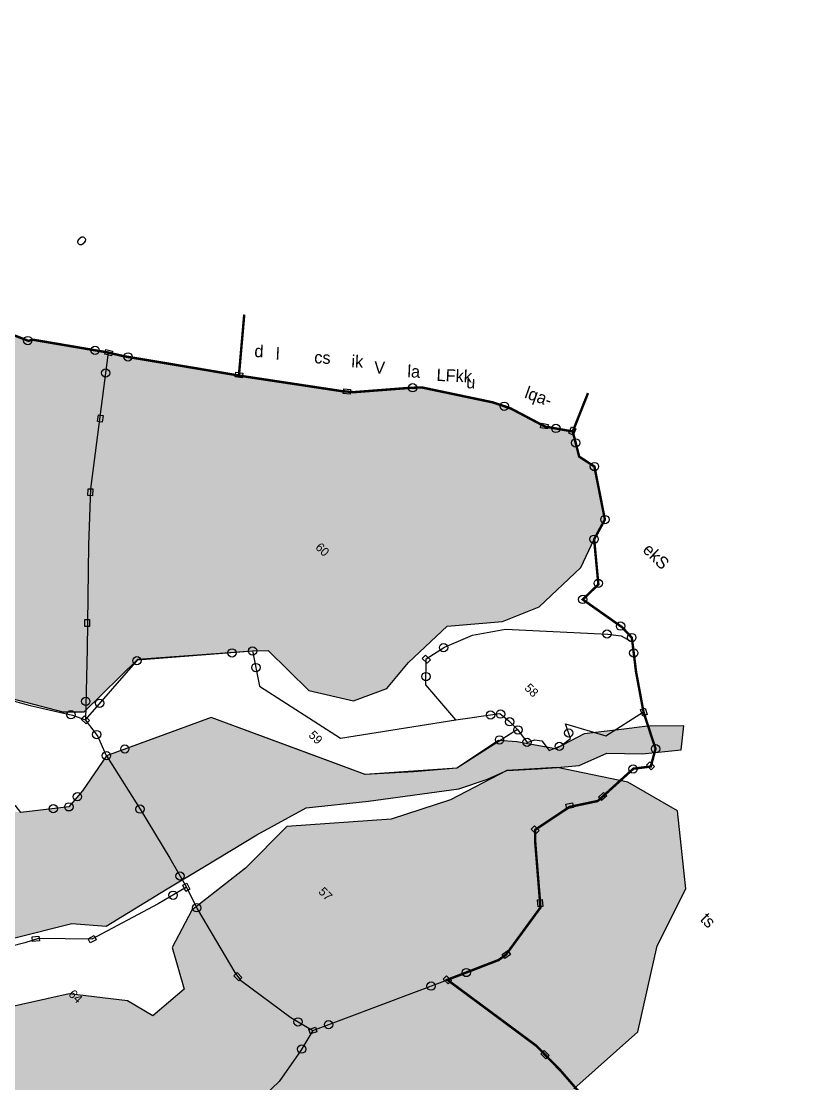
# Model space of a CAD drawing. Header units: metres. Extents: x 342055 to 347320, y 1761737 to 1766997.
# Drawn here: x 345424 to 346238, y 1764814 to 1765900 of the extents above; entities that cross this region are included whole.
import ezdxf

# ---------------------------------------------------------------- set-up
doc = ezdxf.new("R2010")
doc.units = ezdxf.units.M
doc.header["$MEASUREMENT"] = 0
doc.linetypes.add('DIVIDE', pattern=[1.25, 0.5, -0.25, 0, -0.25, 0, -0.25])
for name, color, linetype in [('POLY_HATCH', 12, 'Continuous'), ('POLY_PARCEL', 6, 'Continuous'), ('SYM_STONE', 1, 'Continuous'), ('TEXT_MAPOUT', 7, 'Continuous'), ('TEXT_PARCEL', 7, 'Continuous'), ('V_BOUND_LINE', 7, 'Continuous'), ('V_DIVIDE_LINE', 7, 'DIVIDE')]:
    doc.layers.add(name, color=color, linetype=linetype)
doc.styles.add('TEXT_MAP', font='')
doc.styles.get('TEXT_MAP').set_extended_font_data('Kruti Dev 050')
pattern_1 = [(0, (2561.2986, 7210.2284), (1.875, 1.875), [1.875, -1.875]), (90, (2563.1736, 7210.2284), (-1.875, 1.875), [1.875, -1.875])]

# ---------------------------------------------------------------- blocks, each defined once
blk = doc.blocks.new('STONE')
blk.add_circle((0, 0), 0.851)
blk = doc.blocks.new('STONESQUARE')
blk.add_lwpolyline([(-0.7, 0.48), (0.7, 0.48), (0.7, -0.48), (-0.7, -0.48)], close=True)
blk = doc.blocks.new('EWF')
at = {"layer": 'POLY_HATCH'}
h = blk.add_hatch(dxfattribs=at)
h.set_pattern_fill('ZIGZAG', color=256, scale=15, style=0)
h.set_pattern_definition(pattern_1)
edge = h.paths.add_edge_path()
edge.add_line((2819.69, 7499.71), (2813.42, 7487.32))
edge.add_line((2813.42, 7487.32), (2810.13, 7480.25))
edge.add_line((2810.13, 7480.25), (2802.04, 7462.42))
edge.add_line((2802.04, 7462.42), (2795.49, 7447.4))
edge.add_line((2795.49, 7447.4), (2791.07, 7439.3))
edge.add_line((2791.07, 7439.3), (2784.01, 7427.53))
edge.add_line((2784.01, 7427.53), (2781.44, 7422.78))
edge.add_line((2781.44, 7422.78), (2771.8, 7406.7))
edge.add_line((2771.8, 7406.7), (2764.01, 7393.14))
edge.add_line((2764.01, 7393.14), (2820.19, 7373.12))
edge.add_line((2820.19, 7373.12), (2842.46, 7366.11))
edge.add_line((2842.46, 7366.11), (2855.14, 7367.52))
edge.add_line((2855.14, 7367.52), (2862.87, 7380.9))
edge.add_line((2862.87, 7380.9), (2863.9, 7401.48))
edge.add_line((2863.9, 7401.48), (2872.15, 7413.83))
edge.add_line((2872.15, 7413.83), (2886.06, 7422.58))
edge.add_line((2886.06, 7422.58), (2887.09, 7439.04))
edge.add_line((2887.09, 7439.04), (2886.57, 7454.99))
edge.add_line((2886.57, 7454.99), (2880.91, 7467.34))
edge.add_line((2880.91, 7467.34), (2891.73, 7479.69))
edge.add_line((2891.73, 7479.69), (2883.5, 7497.06))
edge.add_line((2883.5, 7497.06), (2886.59, 7504.78))
edge.add_line((2886.59, 7504.78), (2896.9, 7514.55))
edge.add_line((2896.9, 7514.55), (2934.51, 7523.3))
edge.add_line((2934.51, 7523.3), (2940.18, 7537.19))
edge.add_line((2940.18, 7537.19), (2933.48, 7555.71))
edge.add_line((2933.48, 7555.71), (2918.54, 7575.78))
edge.add_line((2918.54, 7575.78), (2886.59, 7591.22))
edge.add_line((2886.59, 7591.22), (2878.35, 7601.51))
edge.add_line((2878.35, 7601.51), (2845.89, 7619))
edge.add_line((2845.89, 7619), (2825.79, 7618.49))
edge.add_line((2825.79, 7618.49), (2811.88, 7604.08))
edge.add_line((2811.88, 7604.08), (2793.85, 7603.05))
edge.add_line((2793.85, 7603.05), (2784.57, 7605.11))
edge.add_line((2784.57, 7605.11), (2781.48, 7611.8))
edge.add_line((2781.48, 7611.8), (2781.48, 7618.49))
edge.add_line((2781.48, 7618.49), (2783.4, 7634.3))
edge.add_line((2783.4, 7634.3), (2782.37, 7646.14))
edge.add_line((2782.37, 7646.14), (2774.64, 7666.2))
edge.add_line((2774.64, 7666.2), (2770, 7678.04))
edge.add_line((2770, 7678.04), (2760.73, 7694.5))
edge.add_line((2760.73, 7694.5), (2768.46, 7704.79))
edge.add_line((2768.46, 7704.79), (2781.85, 7713.54))
edge.add_line((2781.85, 7713.54), (2790.1, 7719.2))
edge.add_line((2790.1, 7719.2), (2794.22, 7739.78))
edge.add_line((2794.22, 7739.78), (2794.74, 7748.01))
edge.add_line((2794.74, 7748.01), (2789.58, 7756.76))
edge.add_line((2789.58, 7756.76), (2795.77, 7759.85))
edge.add_line((2795.77, 7759.85), (2800.92, 7756.76))
edge.add_line((2800.92, 7756.76), (2810.71, 7758.82))
edge.add_line((2810.71, 7758.82), (2818.44, 7768.08))
edge.add_line((2818.44, 7768.08), (2817.92, 7780.94))
edge.add_line((2817.92, 7780.94), (2826.17, 7784.03))
edge.add_line((2826.17, 7784.03), (2833.49, 7793.68))
edge.add_line((2833.49, 7793.68), (2843.28, 7786.99))
edge.add_line((2843.28, 7786.99), (2856.16, 7783.9))
edge.add_line((2856.16, 7783.9), (2874.19, 7786.99))
edge.add_line((2874.19, 7786.99), (2883.46, 7782.87))
edge.add_line((2883.46, 7782.87), (2895.83, 7790.08))
edge.add_line((2895.83, 7790.08), (2896.08, 7794.98))
edge.add_line((2896.08, 7794.98), (2892.54, 7801.59))
edge.add_line((2892.54, 7801.59), (2897.33, 7804.32))
edge.add_line((2897.33, 7804.32), (2901.55, 7800.91))
edge.add_line((2901.55, 7800.91), (2906.46, 7796.69))
edge.add_line((2906.46, 7796.69), (2910.33, 7797.03))
edge.add_line((2910.33, 7797.03), (2914.44, 7802.96))
edge.add_line((2914.44, 7802.96), (2915.69, 7798.17))
edge.add_line((2915.69, 7798.17), (2920.94, 7793.96))
edge.add_line((2920.94, 7793.96), (2928.24, 7786.78))
edge.add_line((2928.24, 7786.78), (2940.14, 7781.33))
edge.add_line((2940.14, 7781.33), (2947.87, 7784.93))
edge.add_line((2947.87, 7784.93), (2946.84, 7801.4))
edge.add_line((2946.84, 7801.4), (2956.11, 7823.52))
edge.add_line((2956.11, 7823.52), (2962.81, 7830.21))
edge.add_line((2962.81, 7830.21), (2976.21, 7837.93))
edge.add_line((2976.21, 7837.93), (2979.3, 7841.01))
edge.add_line((2979.3, 7841.01), (2979.55, 7856.42))
edge.add_line((2979.55, 7856.42), (2995.12, 7874.06))
edge.add_line((2995.12, 7874.06), (2997.32, 7876.36))
edge.add_line((2997.32, 7876.36), (3009.03, 7876.36))
edge.add_line((3009.03, 7876.36), (3017.05, 7881.28))
edge.add_line((3017.05, 7881.28), (3020.13, 7887.85))
edge.add_line((3020.13, 7887.85), (3019.56, 7894.76))
edge.add_line((3019.56, 7894.76), (3019.98, 7905.64))
edge.add_line((3019.98, 7905.64), (3027.37, 7914.26))
edge.add_line((3027.37, 7914.26), (3030.66, 7921.65))
edge.add_line((3030.66, 7921.65), (3031.07, 7933.35))
edge.add_line((3031.07, 7933.35), (3028.94, 7939.41))
edge.add_line((3028.94, 7939.41), (3027.68, 7943.83))
edge.add_line((3027.68, 7943.83), (3018.53, 7950.07))
edge.add_line((3018.53, 7950.07), (3014.88, 7949.33))
edge.add_line((3014.88, 7949.33), (3010.34, 7952.08))
edge.add_line((3010.34, 7952.08), (3005.58, 7948.81))
edge.add_line((3005.58, 7948.81), (2997.97, 7946.53))
edge.add_line((2997.97, 7946.53), (2994.51, 7944.86))
edge.add_line((2994.51, 7944.86), (2981.94, 7936.8))
edge.add_line((2981.94, 7936.8), (2980.21, 7934.95))
edge.add_line((2980.21, 7934.95), (2972.73, 7926.37))
edge.add_line((2972.73, 7926.37), (2970.72, 7924.72))
edge.add_line((2970.72, 7924.72), (2954.03, 7912.62))
edge.add_line((2954.03, 7912.62), (2942.74, 7904.73))
edge.add_line((2942.74, 7904.73), (2934.03, 7898.62))
edge.add_line((2934.03, 7898.62), (2931.18, 7896.89))
edge.add_line((2931.18, 7896.89), (2918.29, 7887.91))
edge.add_line((2918.29, 7887.91), (2917.92, 7887.17))
edge.add_line((2917.92, 7887.17), (2915.07, 7885.94))
edge.add_line((2915.07, 7885.94), (2912.17, 7885.07))
edge.add_line((2912.17, 7885.07), (2901.16, 7880.63))
edge.add_line((2901.16, 7880.63), (2899, 7880.26))
edge.add_line((2899, 7880.26), (2887.94, 7880.69))
edge.add_line((2887.94, 7880.69), (2881.33, 7879.56))
edge.add_line((2881.33, 7879.56), (2868.84, 7877.64))
edge.add_line((2868.84, 7877.64), (2855.98, 7873.94))
edge.add_line((2855.98, 7873.94), (2853.54, 7871.86))
edge.add_line((2853.54, 7871.86), (2838.08, 7859.45))
edge.add_line((2838.08, 7859.45), (2818.99, 7856.54))
edge.add_line((2818.99, 7856.54), (2797.85, 7853.39))
edge.add_line((2797.85, 7853.39), (2792.44, 7852.36))
edge.add_line((2792.44, 7852.36), (2782.8, 7844.83))
edge.add_line((2782.8, 7844.83), (2777.98, 7840.57))
edge.add_line((2777.98, 7840.57), (2774.82, 7838.22))
edge.add_line((2774.82, 7838.22), (2773.21, 7834.16))
edge.add_line((2773.21, 7834.16), (2768.57, 7822.8))
edge.add_line((2768.57, 7822.8), (2763.93, 7814.59))
edge.add_line((2763.93, 7814.59), (2762.01, 7810.71))
edge.add_line((2762.01, 7810.71), (2755.21, 7795.46))
edge.add_line((2755.21, 7795.46), (2752.46, 7792.07))
edge.add_line((2752.46, 7792.07), (2737.1, 7772.95))
edge.add_line((2737.1, 7772.95), (2725.36, 7757.88))
edge.add_line((2725.36, 7757.88), (2724.43, 7756.47))
edge.add_line((2724.43, 7756.47), (2715.26, 7739.08))
edge.add_line((2715.26, 7739.08), (2703.99, 7725.58))
edge.add_line((2703.99, 7725.58), (2696.08, 7716.13))
edge.add_line((2696.08, 7716.13), (2698.04, 7714.07))
edge.add_line((2698.04, 7714.07), (2699.39, 7710.92))
edge.add_line((2699.39, 7710.92), (2700.84, 7690.52))
edge.add_line((2700.84, 7690.52), (2701.47, 7680.45))
edge.add_line((2701.47, 7680.45), (2707.7, 7660.41))
edge.add_line((2707.7, 7660.41), (2713.37, 7641.34))
edge.add_line((2713.37, 7641.34), (2718.97, 7626.61))
edge.add_line((2718.97, 7626.61), (2720.14, 7622.83))
edge.add_line((2720.14, 7622.83), (2725.21, 7597.45))
edge.add_line((2725.21, 7597.45), (2727.99, 7584.41))
edge.add_line((2727.99, 7584.41), (2729.11, 7578.74))
edge.add_line((2729.11, 7578.74), (2729.62, 7574.27))
edge.add_line((2729.62, 7574.27), (2732.43, 7570.86))
edge.add_line((2732.43, 7570.86), (2746.07, 7556.53))
edge.add_line((2746.07, 7556.53), (2754.87, 7548.21))
edge.add_line((2754.87, 7548.21), (2762.6, 7541.09))
edge.add_line((2762.6, 7541.09), (2766.75, 7536.43))
edge.add_line((2766.75, 7536.43), (2775.65, 7534.21))
edge.add_line((2775.65, 7534.21), (2790.82, 7530))
edge.add_line((2790.82, 7530), (2802.28, 7526.43))
edge.add_line((2802.28, 7526.43), (2803.15, 7523.56))
edge.add_line((2803.15, 7523.56), (2805.34, 7520.89))
edge.add_line((2805.34, 7520.89), (2816.52, 7504.69))
edge.add_line((2816.52, 7504.69), (2818.22, 7502.73))
h = blk.add_hatch(dxfattribs=at)
h.set_pattern_fill('ZIGZAG', color=256, scale=15, style=0)
h.set_pattern_definition(pattern_1)
h.paths.add_polyline_path([(3001.62, 7798.01), (3007.89, 7808.32), (3013.3, 7812.86), (3016.8, 7827.05), (3019.02, 7835.7), (3022.15, 7847.86), (3025.5, 7858.87), (3033.61, 7868.82), (3045.05, 7883.55), (3047.82, 7889.08), (3049.41, 7893.12), (3056.35, 7900.78), (3059.27, 7904.23), (3061.5, 7909.97), (3066.77, 7914.96), (3071.87, 7921.2), (3068.81, 7925.02), (3063.58, 7919.8), (3059.89, 7915.09), (3055.42, 7909.61), (3053.38, 7903.24), (3046.75, 7898.78), (3043.88, 7896.32), (3041.78, 7886.28), (3036.04, 7879.56), (3029.3, 7872.17), (3017.71, 7866.98), (2998.66, 7858.42), (2993.36, 7847.28), (2988.83, 7837.79), (2990.37, 7829.23), (2990.7, 7824.93), (2984.51, 7817.21), (2979.22, 7813.51), (2969.56, 7806.04), (2965.53, 7797.43), (2959.55, 7783.23), (2957.64, 7774.75), (2959.18, 7771.04), (2956, 7765.76), (2952.7, 7761.4), (2945.95, 7757.3), (2939.08, 7753.21), (2933.65, 7750.7), (2920.96, 7746.34), (2917.06, 7744.55), (2905.04, 7737.66), (2905.62, 7734.5), (2908.51, 7728.96), (2912.49, 7733.57), (2916.33, 7734.89), (2929.29, 7741.89), (2941.72, 7748.85), (2959.58, 7758.23), (2964.47, 7760.87), (2969.23, 7770.78), (2975.79, 7770.37), (2982.43, 7779.77), (2988.33, 7784.37), (2996.64, 7790.82)])
h = blk.add_hatch(dxfattribs=at)
h.set_pattern_fill('ZIGZAG', color=256, scale=15, style=0)
h.set_pattern_definition(pattern_1)
h.paths.add_polyline_path([(3130.18, 7854.67), (3104.93, 7856.28), (3106.03, 7873.79), (3096.53, 7889.11), (3092.51, 7901.51), (3080.09, 7911.72), (3068.77, 7908.8), (3056.35, 7900.78), (3049.41, 7893.12), (3045.4, 7880.72), (3039.55, 7869.41), (3025.31, 7853.36), (3025.31, 7841.33), (3023.48, 7827.47), (3026.01, 7819.24), (3033.68, 7814.86), (3032.95, 7806.47), (3027.1, 7805.01), (3017.6, 7797.72), (3009.57, 7785.31), (3012.49, 7772.55), (3008.84, 7763.43), (3002.99, 7750.3), (3001.67, 7744.65), (3004.71, 7735.19), (3012.39, 7728.22), (3016.68, 7719.84), (3020.08, 7713.95), (3020.62, 7713.59), (3027.41, 7710.02), (3038.34, 7716.95), (3043.7, 7720.88), (3049.98, 7712.5), (3047.12, 7708.57), (3055.13, 7701.71), (3061.41, 7704.5), (3073.09, 7705.23), (3078.94, 7712.53), (3082.96, 7727.12), (3093.55, 7739.52), (3106.33, 7754.11), (3121.67, 7776.36), (3144.68, 7785.11), (3156.37, 7789.85), (3183.19, 7790.41), (3195.97, 7797.34), (3203.28, 7814.12), (3195.24, 7835.64), (3175.15, 7832.72), (3157.99, 7842.2), (3153.11, 7853.23), (3145.74, 7853.56)])
for points in [[(2962.81, 7830.21), (2976.21, 7837.93), (2979.3, 7841.01), (2979.55, 7856.42), (2995.12, 7874.06), (2997.32, 7876.36), (3009.03, 7876.36), (3017.05, 7881.28), (3020.13, 7887.85), (3019.56, 7894.76), (3019.98, 7905.64), (3027.37, 7914.26), (3030.66, 7921.65), (3031.07, 7933.35), (3028.94, 7939.41), (3027.68, 7943.83), (3018.53, 7950.07), (3014.88, 7949.33), (3010.34, 7952.08), (3005.58, 7948.81), (2997.97, 7946.53), (2994.51, 7944.86), (2981.94, 7936.8), (2980.21, 7934.95), (2972.73, 7926.37), (2970.72, 7924.72), (2954.03, 7912.62), (2942.74, 7904.73), (2934.03, 7898.62), (2931.18, 7896.89), (2918.29, 7887.91), (2917.92, 7887.17), (2915.07, 7885.94)], [(3001.62, 7798.01), (3007.89, 7808.32), (3013.3, 7812.86), (3016.8, 7827.05), (3019.02, 7835.7), (3022.15, 7847.86), (3025.5, 7858.87), (3033.61, 7868.82), (3045.05, 7883.55), (3047.82, 7889.08), (3049.41, 7893.12), (3053.69, 7897.84), (3056.35, 7900.78), (3059.27, 7904.23), (3061.5, 7909.97), (3066.77, 7914.96), (3071.87, 7921.2), (3068.81, 7925.02), (3063.58, 7919.8), (3059.89, 7915.09), (3055.42, 7909.61), (3053.38, 7903.24), (3046.75, 7898.78), (3043.88, 7896.32), (3041.78, 7886.28), (3036.04, 7879.56), (3029.3, 7872.17), (3017.71, 7866.98), (2998.66, 7858.42), (2993.36, 7847.28), (2988.83, 7837.79), (2990.37, 7829.23), (2990.7, 7824.93), (2984.51, 7817.21)], [(3104.93, 7856.28), (3106.03, 7873.79), (3096.53, 7889.11), (3092.51, 7901.51), (3080.09, 7911.72), (3068.77, 7908.8), (3056.35, 7900.78), (3049.41, 7893.12), (3045.4, 7880.72), (3039.55, 7869.41), (3025.31, 7853.36), (3025.31, 7841.33), (3023.48, 7827.47), (3026.01, 7819.24), (3033.68, 7814.86), (3032.95, 7806.47), (3027.1, 7805.01), (3017.6, 7797.72), (3009.57, 7785.31), (3012.49, 7772.55), (3008.84, 7763.43), (3002.99, 7750.3)]]:
    blk.add_lwpolyline(points, dxfattribs=at)
at = {"layer": 'POLY_PARCEL'}
for points in [[(3034.66, 7893.19), (3025.28, 7894.04), (3021.6, 7897.8), (3022.57, 7902.15), (3024.99, 7907.95), (3028.95, 7913.55), (3044.54, 7927.53), (3044.54, 7927.53), (3046.77, 7929.17), (3049.28, 7929.9)], [(3045.1, 7900.64), (3048.36, 7900.13), (3049.09, 7901.58), (3050.25, 7902.45), (3052.71, 7902.16), (3053.73, 7904.48), (3054.09, 7906.95), (3051.26, 7908.39), (3058.88, 7912.38), (3060.94, 7921.29)], [(3045.1, 7900.64), (3045.1, 7900.64), (3041.78, 7886.28), (3041.78, 7886.28), (3029.3, 7872.17), (3029.3, 7872.17), (2998.66, 7858.42), (2998.66, 7858.42), (2988.83, 7837.79)], [(3034.66, 7893.19), (3040.23, 7900.42), (3042.56, 7900.64), (3045.1, 7900.64)], [(2931.18, 7896.89), (2931.18, 7896.89), (2948.18, 7874.44), (2956.01, 7865.94), (2970.65, 7850.62), (2980.61, 7840)], [(2980.61, 7840), (2979.63, 7856.3), (2979.63, 7856.3), (2995.12, 7874.06), (3001.22, 7869.91), (3020.44, 7873.96), (3020.44, 7873.96), (3034.66, 7893.19)], [(3058.47, 7827.31), (3058.47, 7827.31), (3070.78, 7854.02), (3070.78, 7854.02)], [(2945.16, 7782.25), (2945.95, 7786.36), (2946.35, 7789.64), (2950.13, 7809.1), (2952.83, 7814.73), (2959.69, 7828.13), (2970.52, 7834.19), (2978.08, 7838.86), (2980.61, 7840)], [(2988.83, 7837.79), (2984.63, 7839.44), (2980.61, 7840)], [(2988.83, 7837.79), (2990.37, 7829.23), (2990.7, 7824.93), (2984.51, 7817.21), (2982.97, 7817.43), (2980.65, 7816.98), (2979.91, 7817.79), (2976.74, 7817.83), (2975.88, 7818.93), (2975.41, 7820.1), (2974.47, 7818.69), (2970.9, 7811.92), (2964.17, 7799.74), (2962.75, 7797.47), (2957.64, 7774.75)], [(2988.83, 7837.79), (3001.41, 7834.82), (3012.84, 7831.94), (3019.4, 7830.05)], [(3019.4, 7830.05), (3017.7, 7823.59), (3013.07, 7808.93), (3005.19, 7801.38), (3003.84, 7798.76), (2997.35, 7788.11)], [(3019.4, 7830.05), (3024.07, 7828.46), (3038.69, 7824.59), (3040.64, 7824.26), (3053.37, 7826.05), (3058.47, 7827.31)], [(3058.47, 7827.31), (3059.54, 7822.68), (3060.83, 7815.03), (3060.04, 7790.14), (3060.04, 7790.14)]]:
    blk.add_lwpolyline(points, dxfattribs=at)
at = {"layer": 'V_BOUND_LINE', "const_width": 0.5}
blk.add_lwpolyline([(2915.07, 7885.94), (2917.92, 7887.17), (2918.29, 7887.91), (2931.18, 7896.89), (2934.03, 7898.62), (2942.74, 7904.73), (2954.03, 7912.62), (2970.72, 7924.72), (2972.73, 7926.37), (2980.21, 7934.95), (2981.94, 7936.8), (2994.51, 7944.86), (2997.97, 7946.53), (3005.58, 7948.81), (3010.34, 7952.08), (3014.88, 7949.33), (3018.53, 7950.07), (3027.68, 7943.83), (3028.94, 7939.41), (3036.05, 7933.42), (3035.92, 7928.98), (3045.63, 7930.58), (3048.54, 7930.46), (3049.28, 7929.9), (3054.1, 7926.07), (3060.94, 7921.29), (3067.99, 7917.64), (3069.84, 7914.37), (3069.84, 7914.37), (3067.61, 7911.55), (3067.06, 7901.73), (3063.78, 7896.79), (3062.05, 7888.54), (3063.53, 7887), (3073.99, 7877.95), (3075.73, 7866.12), (3075.42, 7864.27), (3070.78, 7854.02), (3093.28, 7857.17), (3100.38, 7857.02), (3130.18, 7854.67)], dxfattribs=at)
at = {"layer": 'V_DIVIDE_LINE', "ltscale": 10, "const_width": 0.5}
for points in [[(3010.34, 7952.08), (3007.05, 7959.87)], [(2953.58, 7912.31), (2945.6, 7921.98)]]:
    blk.add_lwpolyline(points, dxfattribs=at)
at = {"layer": 'SYM_STONE'}
for p, rotation in [((3010.21, 7952.08), 112.8613233257122), ((3005.42, 7948.8), 34.15311478538549), ((2971.64, 7925.48), 39.28098109083407), ((3061.03, 7921.32), 332.6690823629965), ((2953.52, 7912.39), 35.72357560354749), ((3067.11, 7903.07), 86.75579076640071), ((2931.26, 7896.94), 31.29319611352835), ((3063.66, 7896.97), 56.4386643960544), ((2939.51, 7886.15), 306.4940324141833), ((3073.31, 7878.52), 139.146316723833), ((2948.65, 7873.93), 312.6680287548556), ((3075.75, 7866.18), 260.5246393712226), ((2966.97, 7854.4), 313.6948239277331), ((3019.4, 7830.05), 341.2245043143527), ((3058.47, 7827.31), 63.70150803094062), ((3013.11, 7808.94), 72.4761848543084), ((3004.83, 7800.89), 50.97301303924927)]:
    blk.add_blockref('STONESQUARE', p, dxfattribs=dict(at, rotation=rotation))
for name, p in [('STONE', (3007.45, 7950.1)), ('STONE', (3012.4, 7950.83)), ('STONE', (3018.53, 7950.07)), ('STONE', (2996.71, 7945.92)), ('STONE', (3027.68, 7943.83)), ('STONE', (3028.94, 7939.41)), ('STONE', (2980.7, 7935.47)), ('STONE', (3035.87, 7933.57)), ('STONE', (3045.27, 7930.52)), ('STONE', (3048.54, 7930.46)), ('STONE', (3035.92, 7928.98)), ('STONE', (3051.05, 7928.5)), ('STONE', (3044.42, 7927.43)), ('STONE', (3067.99, 7917.64)), ('STONESQUARE', (3069.71, 7914.42)), ('STONE', (3067.61, 7911.47)), ('STONE', (3053.05, 7907.48)), ('STONE', (3053.6, 7904.18)), ('STONE', (3022.53, 7901.97)), ('STONE', (3040.39, 7900.44)), ('STONE', (3042.83, 7900.64)), ('STONE', (3045.18, 7900.63)), ('STONE', (3048.3, 7900.14)), ('STONE', (2934.72, 7899.1)), ('STONESQUARE', (3021.67, 7897.8)), ('STONE', (3039.05, 7898.89)), ('STONE', (2928.96, 7895.34)), ('STONE', (3024.12, 7895.23)), ('STONE', (3043.94, 7896.53)), ('STONE', (2933.77, 7893.55)), ('STONE', (2917.74, 7887.1)), ('STONESQUARE', (3062.05, 7888.54)), ('STONE', (2995.12, 7874.06)), ('STONE', (2997.99, 7872.11)), ('STONE', (2992.4, 7870.83)), ('STONE', (2979.65, 7856.05)), ('STONE', (3072.5, 7857.81)), ('STONESQUARE', (3095.78, 7857.12)), ('STONESQUARE', (3070.78, 7854.02)), ('STONE', (3069.31, 7850.76)), ('STONE', (2980.32, 7844.48)), ('STONE', (2978.02, 7842.76)), ('STONE', (2990.56, 7841.41)), ('STONE', (2977.78, 7838.67)), ('STONESQUARE', (2980.61, 7840)), ('STONE', (2984.37, 7839.48)), ('STONE', (2988.83, 7837.79)), ('STONE', (3001.41, 7834.82)), ('STONE', (3016.85, 7830.78)), ('STONE', (3059.89, 7830.41)), ('STONE', (3023.84, 7828.54)), ('STONE', (2990.49, 7827.64)), ('STONE', (3018.6, 7826.99)), ('STONE', (3055.02, 7826.43)), ('STONE', (2990.7, 7824.93)), ('STONESQUARE', (3039.75, 7824.41)), ('STONE', (2988.7, 7822.43)), ('STONE', (3059.47, 7822.99))]:
    blk.add_blockref(name, p, dxfattribs=at)
at = {"layer": 'TEXT_MAPOUT', "style": 'TEXT_MAP'}
for s, rotation, p in [('lqa-', 24.8519, (2998.3, 7949.99)), ('LFkk', 41.8676, (2983.16, 7939.87)), ('u', 41.8676, (2988.54, 7943.07)), ('la', 41.8676, (2978.38, 7936.22)), ('V', 41.8676, (2972.97, 7932.01)), ('ik', 41.8676, (2968.78, 7929.64)), ('cs', 41.8676, (2962.78, 7924.89)), ('l', 41.8676, (2956.66, 7919.91)), ('d', 41.8676, (2953.15, 7917.2))]:
    blk.add_text(s, height=2.5, rotation=rotation, dxfattribs=at).set_placement(p)
for s, p in [('ekS', (3037.56, 7944.57)), ('o', (2910.35, 7908.43)), ('ts', (3098.98, 7898.91))]:
    blk.add_text(s, height=2.5, dxfattribs=at).set_placement(p)
at = {"layer": 'TEXT_PARCEL', "style": 'TEXT_MAP'}
for s, p in [('58', (3040.15, 7907.49)), ('60', (2989.42, 7898.01)), ('59', (3015.41, 7869.6)), ('57', (3039.33, 7848.18)), ('64', (3017.56, 7797.32))]:
    blk.add_text(s, height=1.8, dxfattribs=at).set_placement(p)

msp = doc.modelspace()

# ---------------------------------------------------------------- block references
at = {"xscale": 4.989540034492008, "yscale": 4.989540034492008, "zscale": 4.989540034492008, "rotation": 315.4700263999433}
msp.add_blockref('EWF', (307455.1, 1747728.9), dxfattribs=at)

doc.saveas('drawing.dxf')
